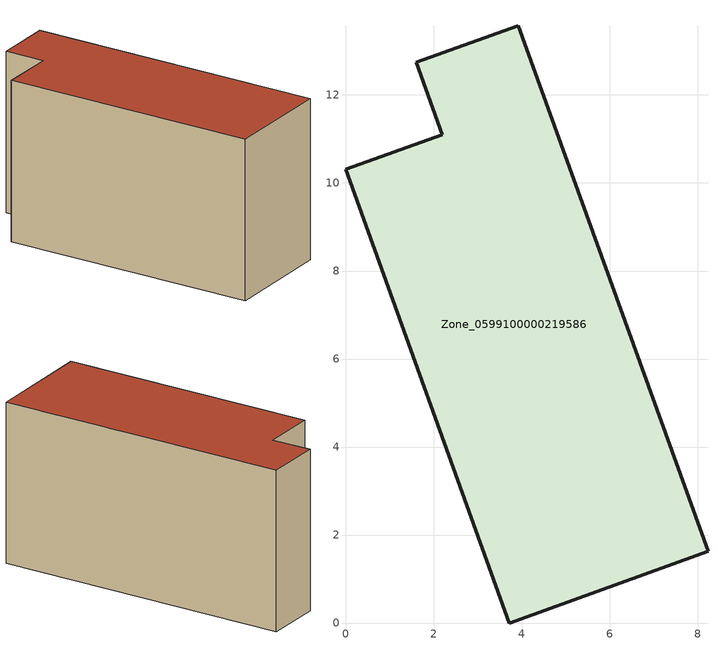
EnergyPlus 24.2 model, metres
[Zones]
Zone_0599100000219586
 floor ground (C_G): 8.24,1.63 3.73,0 0,10.31 2.2,11.1 1.61,12.74 3.93,13.57 z0
 wall outside (C_F): 3.73,0 8.24,1.63 3.93,13.57 1.61,12.74 2.2,11.1 0,10.31 3.73,0 z0:6.96
 roof outside (C_R): 1.61,12.74 2.2,11.1 0,10.31 3.73,0 8.24,1.63 3.93,13.57 z6.96
[BUILDING]
Pand.0599100000219586: North Axis=0; Terrain=City; Loads Convergence Tolerance Value=0.04; Temperature Convergence Tolerance Value=0.4; Solar Distribution=FullExterior; Maximum Number of Warmup Days=25; Minimum Number of Warmup Days=1
[Site:Location]
Rotterdam.The.Hague.AP_ZH_NLD Design_Conditions: Latitude=51.96; Longitude=4.45; Time Zone=1; Elevation=-4.5
[SITE:GROUNDTEMPERATURE:BUILDINGSURFACE]
18, 18, 18, 18, 18, 18, 18, 18, 18, 18, 18, 18
[MATERIAL] Thermal Absorptance=0.9; Solar Absorptance=0.7; Visible Absorptance=0.7
Name | Roughness | Thickness | Conductivity | Density | Specific Heat
G.TI.1992-2005 | MediumSmooth | 0.15 | 0.06 | 540 | 1210
F.TI.1992-2005 | Rough | 0.3 | 0.12 | 1920 | 840
R.TI.1992-2005 | MediumRough | 0.2 | 0.08 | 1500 | 1000
[CONSTRUCTION]
C_G: G.TI.1992-2005
C_F: F.TI.1992-2005
C_R: R.TI.1992-2005
[ZONE]
Zone_0599100000219586: Type=1; Multiplier=1; Ceiling Height=Autocalculate; Volume=Autocalculate; Floor Area=autocalculate; Part of Total Floor Area=Yes
[ZONEINFILTRATION:DESIGNFLOWRATE]
Infil_Zone_0599100000219586: Zone or ZoneList or Space or SpaceList=Zone_0599100000219586; Schedule=AlwaysOn; Design Flow Rate Calculation Method=Flow/Area; Flow Rate per Floor Area=0.0015; Constant Term Coefficient=1; Temperature Term Coefficient=0; Velocity Term Coefficient=0; Velocity Squared Term Coefficient=0
[HVACTEMPLATE:ZONE:IDEALLOADSAIRSYSTEM]
Zone_0599100000219586: Maximum Heating Supply Air Temperature=50; Minimum Cooling Supply Air Temperature=13; Maximum Heating Supply Air Humidity Ratio=0.0156; Minimum Cooling Supply Air Humidity Ratio=0.0077; Heating Limit=NoLimit; Cooling Limit=NoLimit; Dehumidification Control Type=ConstantSensibleHeatRatio; Cooling Sensible Heat Ratio=0.7; Dehumidification Setpoint=60; Humidification Control Type=None; Humidification Setpoint=30; Outdoor Air Method=None; Outdoor Air Flow Rate per Person=0.00944; Outdoor Air Flow Rate per Zone Floor Area=0; Outdoor Air Flow Rate per Zone=0; Demand Controlled Ventilation Type=None; Outdoor Air Economizer Type=NoEconomizer; Heat Recovery Type=None; Sensible Heat Recovery Effectiveness=0.7; Latent Heat Recovery Effectiveness=0.65
[ZONECONTROL:THERMOSTAT]
ThermostatControl_Zone_0599100000219586: Zone or ZoneList=Zone_0599100000219586; Control Type Schedule=DualSetpointControlType; Control 1=Thermostat_Zone_0599100000219586; Temperature Difference Between Cutout And Setpoint=0
[THERMOSTATSETPOINT:DUALSETPOINT]
Thermostat_Zone_0599100000219586: Heating Setpoint Temperature Schedule=HeatingSetpoint_Zone_0599100000219586; Cooling Setpoint Temperature Schedule=CoolingSetpoint_Zone_0599100000219586
[SCHEDULE:COMPACT]
HeatingSetpoint_Zone_0599100000219586: Through: 12/31, For: AllDays, Until: 24:00, 21
CoolingSetpoint_Zone_0599100000219586: Through: 12/31, For: AllDays, Until: 24:00, 24
DualSetpointControlType: Through: 12/31, For: AllDays, Until: 24:00, 4
AlwaysOn: Through: 12/31, For: AllDays, Until: 24:00, 1
